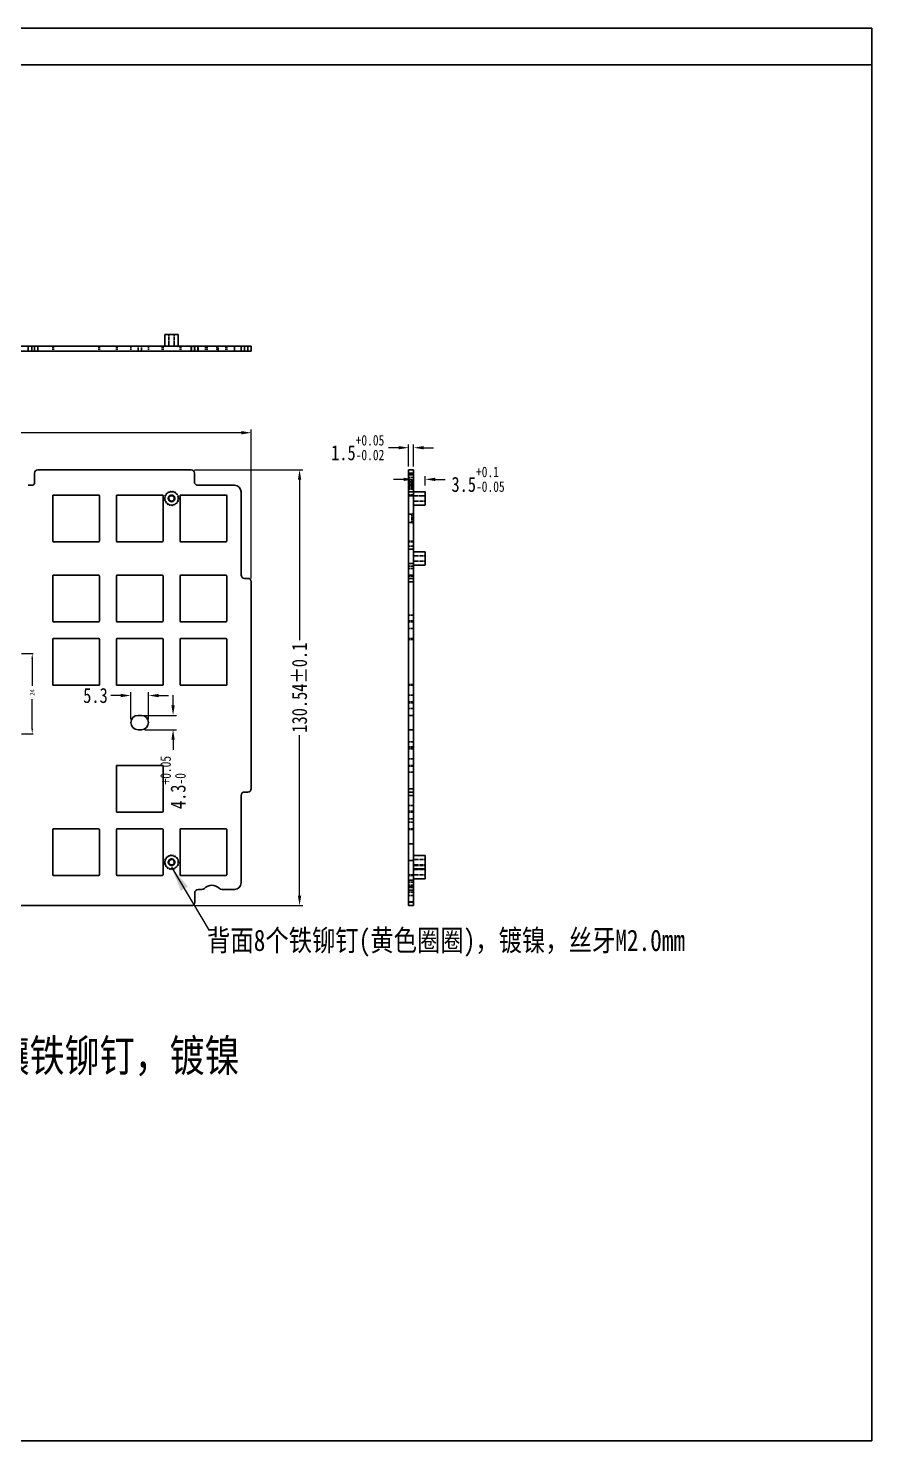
# Model space of a CAD drawing. Header units: inches. Extents: x 244 to 1530, y -66 to 358.
# Drawn here: x 1277.3 to 1529.8, y -65.8 to 357.3 of the extents above; entities that cross this region are included whole.
import ezdxf

# ---------------------------------------------------------------- set-up
doc = ezdxf.new("R2010")
doc.units = ezdxf.units.IN
doc.header["$LTSCALE"] = 1.21
doc.header["$MEASUREMENT"] = 0
doc.header["$PDMODE"] = 3
doc.header["$PDSIZE"] = 0.3125
doc.linetypes.add('HIDDEN', pattern=[0.2, 0.1, -0.1])
doc.layers.get('0').update_dxf_attribs({"linetype": 'CONTINUOUS'})
doc.layers.get('Defpoints').update_dxf_attribs({"linetype": 'CONTINUOUS'})
doc.layers.add('DEFAULT_2', color=8, linetype='HIDDEN')
doc.layers.add('图框', color=7, linetype='CONTINUOUS')
doc.styles.get("Standard").update_dxf_attribs({"font": 'txt', "width": 0.8})
doc.dimstyles.new('YanXiu', dxfattribs={"dimscale": 1.5, "dimtxt": 3, "dimasz": 2, "dimexe": 0.66, "dimexo": 0.66, "dimgap": 0.66, "dimtad": 0, "dimdsep": 46, "dimtxsty": 'STANDARD', "dimcen": 0, "dimclrd": 3, "dimclre": 6, "dimclrt": 3, "dimazin": 2, "dimtm": 1e-09, "dimtfac": 1, "dimtofl": 0, "dimtmove": 0, "dimatfit": 3, "dimfxl": 1, "dimlwd": 5, "dimlwe": 5, "dimarcsym": 0})

# ---------------------------------------------------------------- blocks, each defined once
blk = doc.blocks.new('*D42')
at = {"color": 3, "lineweight": 5}
for p, q in [((1388.14, 231.64), (1385.14, 231.64)), ((1395.64, 231.64), (1398.64, 231.64))]:
    blk.add_line(p, q, dxfattribs=at)
at = {"color": 6, "lineweight": 5}
for p, q in [((1391.14, 226.03), (1391.14, 232.63)), ((1392.64, 226.03), (1392.64, 232.63))]:
    blk.add_line(p, q, dxfattribs=at)
at = {"color": 3}
for points in [[(1388.14, 232.14), (1388.14, 231.14), (1391.14, 231.64)], [(1395.64, 232.14), (1395.64, 231.14), (1392.64, 231.64)]]:
    blk.add_solid(points, dxfattribs=at)
at = {"layer": 'Defpoints', "color": 0}
for p in [(1391.14, 231.64), (1391.14, 225.04), (1392.64, 225.04)]:
    blk.add_point(p, dxfattribs=at)
at = {"color": 3, "insert": (1375.93, 231.64), "char_height": 4.5, "attachment_point": 5}
blk.add_mtext('1.5{\\H0.7x;\\S+0.05^ -0.02;}', dxfattribs=at)
blk = doc.blocks.new('*D43')
at = {"color": 3, "lineweight": 5}
for p, q in [((1389.64, 222.16), (1386.64, 222.16)), ((1399.14, 222.16), (1402.14, 222.16))]:
    blk.add_line(p, q, dxfattribs=at)
at = {"color": 6, "lineweight": 5}
for p, q in [((1392.64, 220.29), (1392.64, 223.15)), ((1396.14, 220.29), (1396.14, 223.15))]:
    blk.add_line(p, q, dxfattribs=at)
at = {"color": 3}
for points in [[(1389.64, 222.66), (1389.64, 221.66), (1392.64, 222.16)], [(1399.14, 222.66), (1399.14, 221.66), (1396.14, 222.16)]]:
    blk.add_solid(points, dxfattribs=at)
at = {"layer": 'Defpoints', "color": 0}
for p in [(1396.14, 222.16), (1392.64, 219.3), (1396.14, 219.3)]:
    blk.add_point(p, dxfattribs=at)
at = {"color": 3, "insert": (1411.95, 222.16), "char_height": 4.5, "attachment_point": 5}
blk.add_mtext('3.5{\\H0.7x;\\S+0.1^ -0.05;}', dxfattribs=at)
blk = doc.blocks.new('*D45')
at = {"color": 3, "lineweight": 5}
for p, q in [((1320.66, 154.48), (1320.66, 157.48)), ((1320.66, 144.18), (1320.66, 141.18))]:
    blk.add_line(p, q, dxfattribs=at)
at = {"color": 6, "lineweight": 5}
for p, q in [((1312.16, 151.48), (1321.65, 151.48)), ((1312.16, 147.18), (1321.65, 147.18))]:
    blk.add_line(p, q, dxfattribs=at)
at = {"color": 3}
for points in [[(1320.16, 154.48), (1321.16, 154.48), (1320.66, 151.48)], [(1320.16, 144.18), (1321.16, 144.18), (1320.66, 147.18)]]:
    blk.add_solid(points, dxfattribs=at)
at = {"layer": 'Defpoints', "color": 0}
for p in [(1311.17, 151.48), (1311.17, 147.18), (1320.66, 147.18)]:
    blk.add_point(p, dxfattribs=at)
at = {"color": 3, "insert": (1320.66, 131.37), "char_height": 4.5, "attachment_point": 5, "rotation": 90}
blk.add_mtext('4.3{\\H0.7x;\\S+0.05^ -0;}', dxfattribs=at)
blk = doc.blocks.new('*D46')
at = {"color": 3, "lineweight": 5}
for p, q in [((1305.02, 157.41), (1302.02, 157.41)), ((1316.32, 157.41), (1319.32, 157.41))]:
    blk.add_line(p, q, dxfattribs=at)
at = {"color": 6, "lineweight": 5}
for p, q in [((1308.02, 150.32), (1308.02, 158.4)), ((1313.32, 150.32), (1313.32, 158.4))]:
    blk.add_line(p, q, dxfattribs=at)
at = {"color": 3}
for points in [[(1305.02, 157.91), (1305.02, 156.91), (1308.02, 157.41)], [(1316.32, 157.91), (1316.32, 156.91), (1313.32, 157.41)]]:
    blk.add_solid(points, dxfattribs=at)
at = {"layer": 'Defpoints', "color": 0}
for p in [(1308.02, 157.41), (1308.02, 149.33), (1313.32, 149.33)]:
    blk.add_point(p, dxfattribs=at)
at = {"color": 3, "insert": (1297.43, 157.41), "char_height": 4.5, "attachment_point": 5}
blk.add_mtext('5.3', dxfattribs=at)
blk = doc.blocks.new('*D36')
at = {"color": 6, "lineweight": 5}
for p, q in [((987.35, 192.51), (987.35, 237.12)), ((1344.05, 192.51), (1344.05, 237.12))]:
    blk.add_line(p, q, dxfattribs=at)
at = {"color": 3, "lineweight": 5}
for p, q in [((990.35, 236.13), (1152.41, 236.13)), ((1341.05, 236.13), (1178.99, 236.13))]:
    blk.add_line(p, q, dxfattribs=at)
at = {"color": 3}
for points in [[(990.35, 236.63), (990.35, 235.63), (987.35, 236.13)], [(1341.05, 236.63), (1341.05, 235.63), (1344.05, 236.13)]]:
    blk.add_solid(points, dxfattribs=at)
at = {"layer": 'Defpoints', "color": 0}
for p in [(1344.05, 236.13), (987.35, 191.52), (1344.05, 191.52)]:
    blk.add_point(p, dxfattribs=at)
at = {"color": 3, "insert": (1165.7, 236.13), "char_height": 4.5, "attachment_point": 5}
blk.add_mtext('356.7%%P0.1', dxfattribs=at)
blk = doc.blocks.new('*D37')
at = {"color": 6, "lineweight": 5}
for p, q in [((1327.04, 225.04), (1359.51, 225.04)), ((1327.04, 94.49), (1359.51, 94.49))]:
    blk.add_line(p, q, dxfattribs=at)
at = {"color": 3, "lineweight": 5}
for p, q in [((1358.52, 222.04), (1358.52, 173.96)), ((1358.52, 97.49), (1358.52, 145.58))]:
    blk.add_line(p, q, dxfattribs=at)
at = {"color": 3}
for points in [[(1358.02, 222.04), (1359.02, 222.04), (1358.52, 225.04)], [(1358.02, 97.49), (1359.02, 97.49), (1358.52, 94.49)]]:
    blk.add_solid(points, dxfattribs=at)
at = {"layer": 'Defpoints', "color": 0}
for p in [(1326.05, 225.04), (1326.05, 94.49), (1358.52, 94.49)]:
    blk.add_point(p, dxfattribs=at)
at = {"color": 3, "insert": (1358.52, 159.77), "char_height": 4.5, "attachment_point": 5, "rotation": 90}
blk.add_mtext('130.54%%P0.1', dxfattribs=at)
blk = doc.blocks.new('*D49')
at = {"color": 3, "lineweight": 5}
for p, q in [((1275.33, 169.98), (1278.8, 169.98)), ((1278.5, 168.48), (1278.5, 160.33)), ((1278.5, 147.48), (1278.5, 156.35)), ((1275.33, 145.98), (1278.8, 145.98))]:
    blk.add_line(p, q, dxfattribs=at)
at = {"color": 3}
for points in [[(1278.25, 168.48), (1278.75, 168.48), (1278.5, 169.98)], [(1278.25, 147.48), (1278.75, 147.48), (1278.5, 145.98)]]:
    blk.add_solid(points, dxfattribs=at)
at = {"layer": 'Defpoints', "color": 0}
for p in [(1274.88, 169.98), (1274.88, 145.98), (1278.5, 145.98)]:
    blk.add_point(p, dxfattribs=at)
at = {"color": 3, "insert": (1278.5, 158.34), "char_height": 1.5, "attachment_point": 5, "rotation": 90}
blk.add_mtext('24', dxfattribs=at)

msp = doc.modelspace()

# ---------------------------------------------------------------- linework, layer by layer
at = {"color": 7, "linetype": 'Continuous'}
for p, q in [((887.041, 357.278), (1529.788, 357.278)), ((1529.788, 357.278), (1529.788, -65.79)), ((898.047, 346.272), (1529.788, 346.272)), ((1318.211, 265.518), (1322.211, 265.518)), ((1318.211, 262.018), (1318.211, 265.518)), ((1322.211, 262.018), (1322.211, 265.518)), ((987.345, 262.018), (1344.046, 262.018)), ((987.345, 260.518), (1344.046, 260.518)), ((1277.317, 262.018), (1277.317, 260.518)), ((1278.419, 262.018), (1278.419, 260.518)), ((1279.219, 260.518), (1279.219, 262.018)), ((1280.219, 262.018), (1280.219, 260.518)), ((1326.046, 260.518), (1326.046, 262.018)), ((1327.046, 262.018), (1327.046, 260.518)), ((1328.046, 262.018), (1328.046, 260.518)), ((1339.046, 260.518), (1339.046, 262.018)), ((1341.046, 262.018), (1341.046, 260.518)), ((1342.046, 262.018), (1342.046, 260.518)), ((1343.046, 260.518), (1343.046, 262.018)), ((1344.046, 262.018), (1344.046, 260.518)), ((1280.219, 225.037), (1326.046, 225.037)), ((1391.137, 100.123), (1391.137, 225.037)), ((1391.137, 225.037), (1392.637, 225.037)), ((1392.637, 94.493), (1392.637, 225.037)), ((1278.419, 220.393), (1277.317, 220.393)), ((1279.219, 221.193), (1279.219, 224.037)), ((1327.046, 221.393), (1327.046, 224.037)), ((1328.046, 220.393), (1339.046, 220.393)), ((1392.637, 224.037), (1391.137, 224.037)), ((1391.137, 221.393), (1392.637, 221.393)), ((1391.137, 220.393), (1392.637, 220.393)), ((1284.641, 217.262), (1284.641, 203.662)), ((1298.441, 217.462), (1284.841, 217.462)), ((1298.641, 203.662), (1298.641, 217.262)), ((1303.691, 217.262), (1303.691, 203.662)), ((1317.491, 217.462), (1303.891, 217.462)), ((1317.691, 203.662), (1317.691, 217.262)), ((1322.741, 217.262), (1322.741, 203.662)), ((1336.541, 217.462), (1322.941, 217.462)), ((1336.741, 203.662), (1336.741, 217.262)), ((1341.046, 218.393), (1341.046, 193.515)), ((1392.637, 218.393), (1391.137, 218.393)), ((1392.637, 218.462), (1396.137, 218.462)), ((1396.137, 218.46), (1396.137, 214.463)), ((1392.637, 214.462), (1396.137, 214.462)), ((1284.841, 203.462), (1298.441, 203.462)), ((1303.891, 203.462), (1317.491, 203.462)), ((1322.941, 203.462), (1336.541, 203.462)), ((1392.637, 200.478), (1396.137, 200.478)), ((1396.137, 200.476), (1396.137, 196.48)), ((1392.637, 196.478), (1396.137, 196.478)), ((1284.641, 193.228), (1284.641, 179.728)), ((1298.391, 193.478), (1284.891, 193.478)), ((1298.641, 179.728), (1298.641, 193.228)), ((1303.691, 193.228), (1303.691, 179.728)), ((1317.441, 193.478), (1303.941, 193.478)), ((1317.691, 179.728), (1317.691, 193.228)), ((1322.741, 193.228), (1322.741, 179.728)), ((1336.491, 193.478), (1322.991, 193.478)), ((1336.741, 179.728), (1336.741, 193.228)), ((1342.046, 192.515), (1343.046, 192.515)), ((1344.046, 191.515), (1344.046, 129.515)), ((1391.137, 193.515), (1392.637, 193.515)), ((1391.137, 192.515), (1392.637, 192.515)), ((1392.637, 191.515), (1391.137, 191.515)), ((1284.891, 179.478), (1298.391, 179.478)), ((1303.941, 179.478), (1317.441, 179.478)), ((1322.991, 179.478), (1336.491, 179.478)), ((1284.641, 174.243), (1284.641, 160.743)), ((1298.391, 174.493), (1284.891, 174.493)), ((1298.641, 160.743), (1298.641, 174.243)), ((1303.691, 174.243), (1303.691, 160.743)), ((1317.441, 174.493), (1303.941, 174.493)), ((1317.691, 160.743), (1317.691, 174.243)), ((1322.741, 174.243), (1322.741, 160.743)), ((1336.491, 174.493), (1322.991, 174.493)), ((1336.741, 160.743), (1336.741, 174.243)), ((1284.891, 160.493), (1298.391, 160.493)), ((1303.941, 160.493), (1317.441, 160.493)), ((1322.991, 160.493), (1336.491, 160.493)), ((1311.171, 151.483), (1310.171, 151.483)), ((1310.171, 147.183), (1311.171, 147.183)), ((1303.691, 136.243), (1303.691, 122.743)), ((1317.441, 136.493), (1303.941, 136.493)), ((1317.691, 122.743), (1317.691, 136.243)), ((1341.046, 127.515), (1341.046, 101.323)), ((1343.046, 128.515), (1342.046, 128.515)), ((1391.137, 129.515), (1392.637, 129.515)), ((1392.637, 128.515), (1391.137, 128.515)), ((1392.637, 127.515), (1391.137, 127.515)), ((1303.941, 122.493), (1317.441, 122.493)), ((1284.641, 117.243), (1284.641, 103.743)), ((1298.391, 117.493), (1284.891, 117.493)), ((1298.641, 103.743), (1298.641, 117.243)), ((1303.691, 117.243), (1303.691, 103.743)), ((1317.441, 117.493), (1303.941, 117.493)), ((1317.691, 103.743), (1317.691, 117.243)), ((1322.741, 117.243), (1322.741, 103.743)), ((1336.491, 117.493), (1322.991, 117.493)), ((1336.741, 103.743), (1336.741, 117.243)), ((1392.637, 109.493), (1396.137, 109.493)), ((1396.137, 109.491), (1396.137, 105.495)), ((1284.891, 103.493), (1298.391, 103.493)), ((1303.941, 103.493), (1317.441, 103.493)), ((1322.991, 103.493), (1336.491, 103.493)), ((1391.137, 102.123), (1392.637, 102.123)), ((1392.637, 105.493), (1396.137, 105.493)), ((1392.637, 102.493), (1396.137, 102.493)), ((1396.137, 105.361), (1396.137, 102.495)), ((1327.146, 98.323), (1327.146, 95.493)), ((1329.316, 99.323), (1328.146, 99.323)), ((1339.046, 99.323), (1335.245, 99.323)), ((1392.637, 100.123), (1391.137, 100.123)), ((1391.137, 99.953), (1391.137, 94.493)), ((1392.637, 99.123), (1391.137, 99.123)), ((1326.146, 94.493), (1264.015, 94.493)), ((1391.137, 95.493), (1392.637, 95.493)), ((1392.637, 94.493), (1391.137, 94.493)), ((1529.788, -65.79), (887.041, -65.79))]:
    msp.add_line(p, q, dxfattribs=at)
for centre, radius, start, end in [((1280.219, 224.037), 1, 90, 180), ((1326.046, 224.037), 1, 0, 90), ((1278.419, 221.193), 0.8, 270, 0), ((1328.046, 221.393), 1, 180, 270), ((1339.046, 218.393), 2, 360, 90), ((1284.841, 217.262), 0.2, 90, 180), ((1298.441, 217.262), 0.2, 0, 90), ((1303.891, 217.262), 0.2, 90, 180), ((1317.491, 217.262), 0.2, 0, 90), ((1322.941, 217.262), 0.2, 90, 180), ((1336.541, 217.262), 0.2, 0, 90), ((1284.841, 203.662), 0.2, 180, 270), ((1298.441, 203.662), 0.2, 270, 0), ((1303.891, 203.662), 0.2, 180, 270), ((1317.491, 203.662), 0.2, 270, 0), ((1322.941, 203.662), 0.2, 180, 270), ((1336.541, 203.662), 0.2, 270, 0), ((1284.891, 193.228), 0.25, 90, 180), ((1298.391, 193.228), 0.25, 0, 90), ((1303.941, 193.228), 0.25, 90, 180), ((1317.441, 193.228), 0.25, 0, 90), ((1322.991, 193.228), 0.25, 90, 180), ((1336.491, 193.228), 0.25, 0, 90), ((1342.046, 193.515), 1, 180, 270), ((1343.046, 191.515), 1, 0, 90), ((1284.891, 179.728), 0.25, 180, 270), ((1298.391, 179.728), 0.25, 270, 360), ((1303.941, 179.728), 0.25, 180, 270), ((1317.441, 179.728), 0.25, 270, 0), ((1322.991, 179.728), 0.25, 180, 270), ((1336.491, 179.728), 0.25, 270, 0), ((1284.891, 174.243), 0.25, 90, 180), ((1298.391, 174.243), 0.25, 0, 90), ((1303.941, 174.243), 0.25, 90, 180), ((1317.441, 174.243), 0.25, 0, 90), ((1322.991, 174.243), 0.25, 90, 180), ((1336.491, 174.243), 0.25, 0, 90), ((1284.891, 160.743), 0.25, 180, 270), ((1298.391, 160.743), 0.25, 270, 360), ((1303.941, 160.743), 0.25, 180, 270), ((1317.441, 160.743), 0.25, 270, 0), ((1322.991, 160.743), 0.25, 180, 270), ((1336.491, 160.743), 0.25, 270, 0), ((1310.171, 149.333), 2.15, 90, 270), ((1311.171, 149.333), 2.15, 270, 90), ((1303.941, 136.243), 0.25, 90, 180), ((1317.441, 136.243), 0.25, 0, 90), ((1342.046, 127.515), 1, 90, 180), ((1343.046, 129.515), 1, 270, 0), ((1303.941, 122.743), 0.25, 180, 270), ((1317.441, 122.743), 0.25, 270, 0), ((1284.891, 117.243), 0.25, 90, 180), ((1298.391, 117.243), 0.25, 0, 90), ((1303.941, 117.243), 0.25, 90, 180), ((1317.441, 117.243), 0.25, 0, 90), ((1322.991, 117.243), 0.25, 90, 180), ((1336.491, 117.243), 0.25, 0, 90), ((1284.891, 103.743), 0.25, 180, 270), ((1298.391, 103.743), 0.25, 270, 0), ((1303.941, 103.743), 0.25, 180, 270), ((1317.441, 103.743), 0.25, 270, 0), ((1322.991, 103.743), 0.25, 180, 270), ((1336.491, 103.743), 0.25, 270, 0), ((1328.146, 98.323), 1, 90, 180), ((1339.046, 101.323), 2, 270, 0), ((1326.146, 95.493), 1, 270, 0)]:
    msp.add_arc(centre, radius, start, end, dxfattribs=at)
for centre, radius, start, end in [((1329.316, 100.323), 1, 270, 316.33055), ((1332.28, 97.493), 3.098, 43.66945, 136.33055), ((1335.245, 100.323), 1, 223.66945, 270)]:
    msp.add_arc(centre, radius, start, end)
at = {"layer": 'DEFAULT_2', "color": 8, "linetype": 'HIDDEN'}
for p, q in [((1319.411, 262.018), (1319.411, 265.518)), ((1321.011, 262.018), (1321.011, 265.518)), ((1284.641, 262.018), (1284.641, 260.518)), ((1284.841, 262.018), (1284.841, 260.518)), ((1284.891, 262.018), (1284.891, 260.518)), ((1298.391, 262.018), (1298.391, 260.518)), ((1298.441, 262.018), (1298.441, 260.518)), ((1298.641, 262.018), (1298.641, 260.518)), ((1303.691, 262.018), (1303.691, 260.518)), ((1303.891, 262.018), (1303.891, 260.518)), ((1303.941, 262.018), (1303.941, 260.518)), ((1308.021, 262.018), (1308.021, 260.518)), ((1310.171, 260.518), (1310.171, 262.018)), ((1311.171, 260.518), (1311.171, 262.018)), ((1313.321, 262.018), (1313.321, 260.518)), ((1317.441, 262.018), (1317.441, 260.518)), ((1317.491, 262.018), (1317.491, 260.518)), ((1317.691, 262.018), (1317.691, 260.518)), ((1322.741, 262.018), (1322.741, 260.518)), ((1322.941, 262.018), (1322.941, 260.518)), ((1322.991, 262.018), (1322.991, 260.518)), ((1326.146, 262.018), (1326.146, 260.518)), ((1327.146, 262.018), (1327.146, 260.518)), ((1328.146, 260.518), (1328.146, 262.018)), ((1330.377, 262.018), (1330.377, 260.518)), ((1330.842, 262.018), (1330.842, 260.518)), ((1333.719, 262.018), (1333.719, 260.518)), ((1334.183, 260.518), (1334.183, 262.018)), ((1336.491, 262.018), (1336.491, 260.518)), ((1336.541, 262.018), (1336.541, 260.518)), ((1336.741, 262.018), (1336.741, 260.518)), ((1391.137, 223.515), (1392.637, 223.515)), ((1392.637, 222.715), (1391.137, 222.715)), ((1392.637, 221.915), (1391.137, 221.915)), ((1392.637, 221.193), (1391.137, 221.193)), ((1392.637, 220.793), (1391.137, 220.793)), ((1391.137, 220.377), (1392.637, 220.377)), ((1392.637, 220.093), (1391.137, 220.093)), ((1392.637, 219.793), (1391.137, 219.793)), ((1392.637, 219.493), (1391.137, 219.493)), ((1392.637, 219.193), (1391.137, 219.193)), ((1392.637, 217.493), (1391.137, 217.493)), ((1392.637, 217.462), (1391.137, 217.462)), ((1392.637, 217.293), (1391.137, 217.293)), ((1391.137, 217.262), (1396.137, 217.262)), ((1392.137, 211.712), (1391.137, 211.712)), ((1392.137, 211.712), (1392.637, 212.212)), ((1392.137, 211.712), (1392.137, 209.212)), ((1392.637, 215.662), (1396.137, 215.662)), ((1392.137, 209.212), (1391.137, 209.212)), ((1392.137, 209.212), (1392.637, 208.712)), ((1392.637, 203.693), (1391.137, 203.693)), ((1392.637, 203.662), (1391.137, 203.662)), ((1392.637, 203.493), (1391.137, 203.493)), ((1392.637, 203.462), (1391.137, 203.462)), ((1392.637, 202.165), (1391.137, 202.165)), ((1391.137, 201.272), (1392.637, 201.272)), ((1392.637, 199.278), (1396.137, 199.278)), ((1391.137, 196.972), (1392.637, 196.972)), ((1392.637, 196.165), (1391.137, 196.165)), ((1392.637, 195.493), (1391.137, 195.493)), ((1392.637, 197.678), (1396.137, 197.678)), ((1392.637, 193.478), (1391.137, 193.478)), ((1392.637, 193.228), (1391.137, 193.228)), ((1392.637, 193.198), (1391.137, 193.198)), ((1392.637, 191.493), (1391.137, 191.493)), ((1392.637, 181.493), (1391.137, 181.493)), ((1392.637, 179.758), (1391.137, 179.758)), ((1392.637, 179.728), (1391.137, 179.728)), ((1392.637, 179.478), (1391.137, 179.478)), ((1392.637, 177.493), (1391.137, 177.493)), ((1392.637, 174.493), (1391.137, 174.493)), ((1392.637, 174.478), (1391.137, 174.478)), ((1392.637, 174.243), (1391.137, 174.243)), ((1392.637, 174.228), (1391.137, 174.228)), ((1392.637, 160.743), (1391.137, 160.743)), ((1392.637, 160.728), (1391.137, 160.728)), ((1392.637, 160.493), (1391.137, 160.493)), ((1392.637, 160.478), (1391.137, 160.478)), ((1392.637, 157.508), (1391.137, 157.508)), ((1392.637, 155.493), (1391.137, 155.493)), ((1392.637, 155.243), (1391.137, 155.243)), ((1392.637, 153.508), (1391.137, 153.508)), ((1391.137, 151.483), (1392.637, 151.483)), ((1391.137, 147.183), (1392.637, 147.183)), ((1392.637, 143.508), (1391.137, 143.508)), ((1392.637, 142.008), (1391.137, 142.008)), ((1392.637, 141.743), (1391.137, 141.743)), ((1392.637, 141.493), (1391.137, 141.493)), ((1392.637, 138.493), (1391.137, 138.493)), ((1392.637, 136.493), (1391.137, 136.493)), ((1392.637, 136.243), (1391.137, 136.243)), ((1392.637, 134.493), (1391.137, 134.493)), ((1392.637, 124.493), (1391.137, 124.493)), ((1392.637, 122.743), (1391.137, 122.743)), ((1392.637, 122.493), (1391.137, 122.493)), ((1392.637, 120.493), (1391.137, 120.493)), ((1392.637, 119.493), (1391.137, 119.493)), ((1392.637, 117.493), (1391.137, 117.493)), ((1392.637, 117.243), (1391.137, 117.243)), ((1391.137, 112.993), (1392.637, 112.993)), ((1391.137, 107.993), (1392.637, 107.993)), ((1392.637, 108.293), (1396.137, 108.293)), ((1392.637, 106.693), (1396.137, 106.693)), ((1392.637, 106.493), (1396.137, 106.493)), ((1392.637, 103.743), (1391.137, 103.743)), ((1392.637, 103.493), (1391.137, 103.493)), ((1392.637, 105.293), (1396.137, 105.293)), ((1392.637, 103.693), (1396.137, 103.693)), ((1396.137, 105.495), (1396.137, 105.361)), ((1392.637, 101.493), (1391.137, 101.493)), ((1392.637, 100.592), (1391.137, 100.592)), ((1392.637, 100.237), (1391.137, 100.237)), ((1391.137, 100.123), (1391.137, 99.953)), ((1392.637, 99.943), (1391.137, 99.943)), ((1392.637, 98.493), (1391.137, 98.493)), ((1392.637, 97.493), (1391.137, 97.493)), ((1392.637, 95.643), (1391.137, 95.643))]:
    msp.add_line(p, q, dxfattribs=at)
at = {"layer": 'DEFAULT_2', "color": 2, "linetype": 'HIDDEN', "ltscale": 3}
for centre, radius in [((1320.211, 216.462), 2.1), ((1320.211, 216.462), 2), ((1320.211, 107.493), 2.1), ((1320.211, 107.493), 2)]:
    msp.add_circle(centre, radius, dxfattribs=at)
at = {"layer": 'DEFAULT_2', "color": 8, "linetype": 'HIDDEN'}
for centre, radius in [((1320.211, 216.462), 2), ((1320.211, 216.462), 0.8), ((1320.211, 107.493), 2), ((1320.211, 107.493), 0.8)]:
    msp.add_circle(centre, radius, dxfattribs=at)
at = {"layer": 'DEFAULT_2', "color": 2, "linetype": 'HIDDEN', "ltscale": 3}
for centre in [(1320.211, 216.462), (1320.211, 107.493)]:
    msp.add_arc(centre, 0.8, 14.02007, 349.76183, dxfattribs=at)
for points, knots in [([(1319.633, 217.257), (1319.799, 217.377), (1320.219, 217.514), (1320.84, 217.304), (1321.218, 216.767), (1321.203, 216.11), (1320.801, 215.591), (1320.17, 215.411), (1319.555, 215.64), (1319.195, 216.189), (1319.232, 216.845), (1319.65, 217.351), (1320.287, 217.511), (1320.894, 217.261), (1321.235, 216.7), (1321.177, 216.047), (1320.743, 215.554), (1320.101, 215.416), (1319.502, 215.684), (1319.18, 216.256), (1319.259, 216.908), (1319.709, 217.386), (1320.355, 217.503), (1320.945, 217.215), (1321.249, 216.633), (1321.148, 215.984), (1320.683, 215.521), (1320.033, 215.425), (1319.453, 215.732), (1319.168, 216.324), (1319.29, 216.969), (1319.771, 217.416), (1320.422, 217.493), (1320.805, 217.272), (1320.942, 217.12)], [0, 0, 0, 0, 0.0312476, 0.0624971, 0.0937489, 0.1250021, 0.1562545, 0.1875048, 0.2187528, 0.25, 0.2812478, 0.3124976, 0.3437497, 0.3750029, 0.4062551, 0.437505, 0.4687528, 0.5, 0.531248, 0.5624981, 0.5937504, 0.6250037, 0.6562556, 0.6875051, 0.7187528, 0.75, 0.7812482, 0.8124987, 0.8437513, 0.8750044, 0.906256, 0.9375053, 0.9687528, 1, 1, 1, 1]), ([(1319.401, 216.955), (1319.348, 216.845), (1319.284, 216.603), (1319.338, 216.233), (1319.538, 215.916), (1319.751, 215.78), (1319.865, 215.74)], [0, 0, 0, 0, 0.2502593, 0.5002707, 0.7502686, 1, 1, 1, 1]), ([(1319.633, 108.289), (1319.799, 108.409), (1320.219, 108.546), (1320.84, 108.336), (1321.218, 107.798), (1321.203, 107.142), (1320.801, 106.622), (1320.17, 106.442), (1319.555, 106.671), (1319.195, 107.221), (1319.232, 107.876), (1319.65, 108.382), (1320.287, 108.542), (1320.894, 108.293), (1321.235, 107.732), (1321.177, 107.078), (1320.743, 106.586), (1320.101, 106.447), (1319.502, 106.716), (1319.18, 107.288), (1319.259, 107.939), (1319.709, 108.417), (1320.355, 108.535), (1320.945, 108.247), (1321.249, 107.665), (1321.148, 107.016), (1320.683, 106.553), (1320.033, 106.456), (1319.453, 106.764), (1319.168, 107.355), (1319.29, 108.001), (1319.771, 108.448), (1320.422, 108.524), (1320.805, 108.304), (1320.942, 108.151)], [0, 0, 0, 0, 0.0312476, 0.0624971, 0.0937489, 0.1250021, 0.1562545, 0.1875048, 0.2187528, 0.25, 0.2812478, 0.3124976, 0.3437497, 0.3750029, 0.4062551, 0.437505, 0.4687528, 0.5, 0.531248, 0.5624981, 0.5937504, 0.6250037, 0.6562556, 0.6875051, 0.7187528, 0.75, 0.7812482, 0.8124987, 0.8437513, 0.8750044, 0.906256, 0.9375053, 0.9687528, 1, 1, 1, 1]), ([(1319.401, 107.986), (1319.348, 107.877), (1319.284, 107.635), (1319.338, 107.264), (1319.538, 106.947), (1319.751, 106.811), (1319.865, 106.772)], [0, 0, 0, 0, 0.2502593, 0.5002707, 0.7502686, 1, 1, 1, 1])]:
    msp.add_open_spline(points, degree=3, knots=knots, dxfattribs=at)

# ---------------------------------------------------------------- texts
at = {"insert": (1330.84, 87.304), "char_height": 6.4, "width": 174.82957, "attachment_point": 1}
msp.add_mtext('{\\fSimSun|b0|i0|c134|p2;\\C1;背面8个铁铆钉(黄色圈圈)，镀镍，丝牙M2.0mm}', dxfattribs=at)
at = {"layer": '图框', "lineweight": 0, "insert": (1141.559, 70.367), "char_height": 9.6, "width": 228.28908, "attachment_point": 1}
msp.add_mtext('{\\fSimSun|b0|i0|c134|p54;\\C1;Q3PRO-普通版-UK定位板\\P定位板PC材料，透明黑色，镶铁铆钉，镀镍}', dxfattribs=at)

# ---------------------------------------------------------------- dimensions: what is measured, and where the dimension line sits
for base, p1, p2, text, picture, middle in [((1344.046, 236.131), (987.345, 191.515), (1344.046, 191.515), '<>%%P0.1', '*D36', (1165.696, 236.131)), ((1391.137, 231.642), (1392.637, 225.037), (1391.137, 225.037), '<>{\\H0.7x;\\S+0.05^ -0.02;}', '*D42', (1375.927, 231.642)), ((1396.137, 222.159), (1392.637, 219.3), (1396.137, 219.299), '<>{\\H0.7x;\\S+0.1^ -0.05;}', '*D43', (1411.947, 222.159))]:
    dim = msp.add_linear_dim(base=base, p1=p1, p2=p2, text=text, dimstyle='YanXiu')
    dim.commit()
    dim.dimension.update_dxf_attribs({"geometry": picture, "text_midpoint": middle})
dim = msp.add_linear_dim(base=(1358.52, 94.493), p1=(1326.046, 225.037), p2=(1326.046, 94.493), angle=90, text='<>%%P0.1', dimstyle='YanXiu')
dim.commit()
dim.dimension.update_dxf_attribs({"geometry": '*D37', "text_midpoint": (1358.52, 159.765)})
dim = msp.add_linear_dim(base=(1278.5, 145.978), p1=(1274.88, 169.978), p2=(1274.88, 145.978), angle=90, dimstyle='YanXiu', override={"dimtxt": 1, "dimasz": 1, "dimexe": 0.2, "dimexo": 0.3, "dimclre": 3})
dim.commit()
dim.dimension.update_dxf_attribs({"geometry": '*D49', "text_midpoint": (1278.5, 158.344), "dimtype": 160})
dim = msp.add_linear_dim(base=(1308.021, 157.411), p1=(1313.321, 149.333), p2=(1308.021, 149.333), dimstyle='YanXiu')
dim.commit()
dim.dimension.update_dxf_attribs({"geometry": '*D46', "text_midpoint": (1297.431, 157.411)})
dim = msp.add_linear_dim(base=(1320.663, 147.183), p1=(1311.171, 151.483), p2=(1311.171, 147.183), angle=90, text='<>{\\H0.7x;\\S+0.05^ -0;}', dimstyle='YanXiu')
dim.commit()
dim.dimension.update_dxf_attribs({"geometry": '*D45', "text_midpoint": (1320.663, 131.373), "dimtype": 160})

# ---------------------------------------------------------------- leaders
msp.add_leader([(1320.211, 105.993), (1331.433, 87.062)], dimstyle='YanXiu', override={"dimasz": 5, "dimgap": 0.66, "dimtad": 0})

doc.saveas('drawing.dxf')
